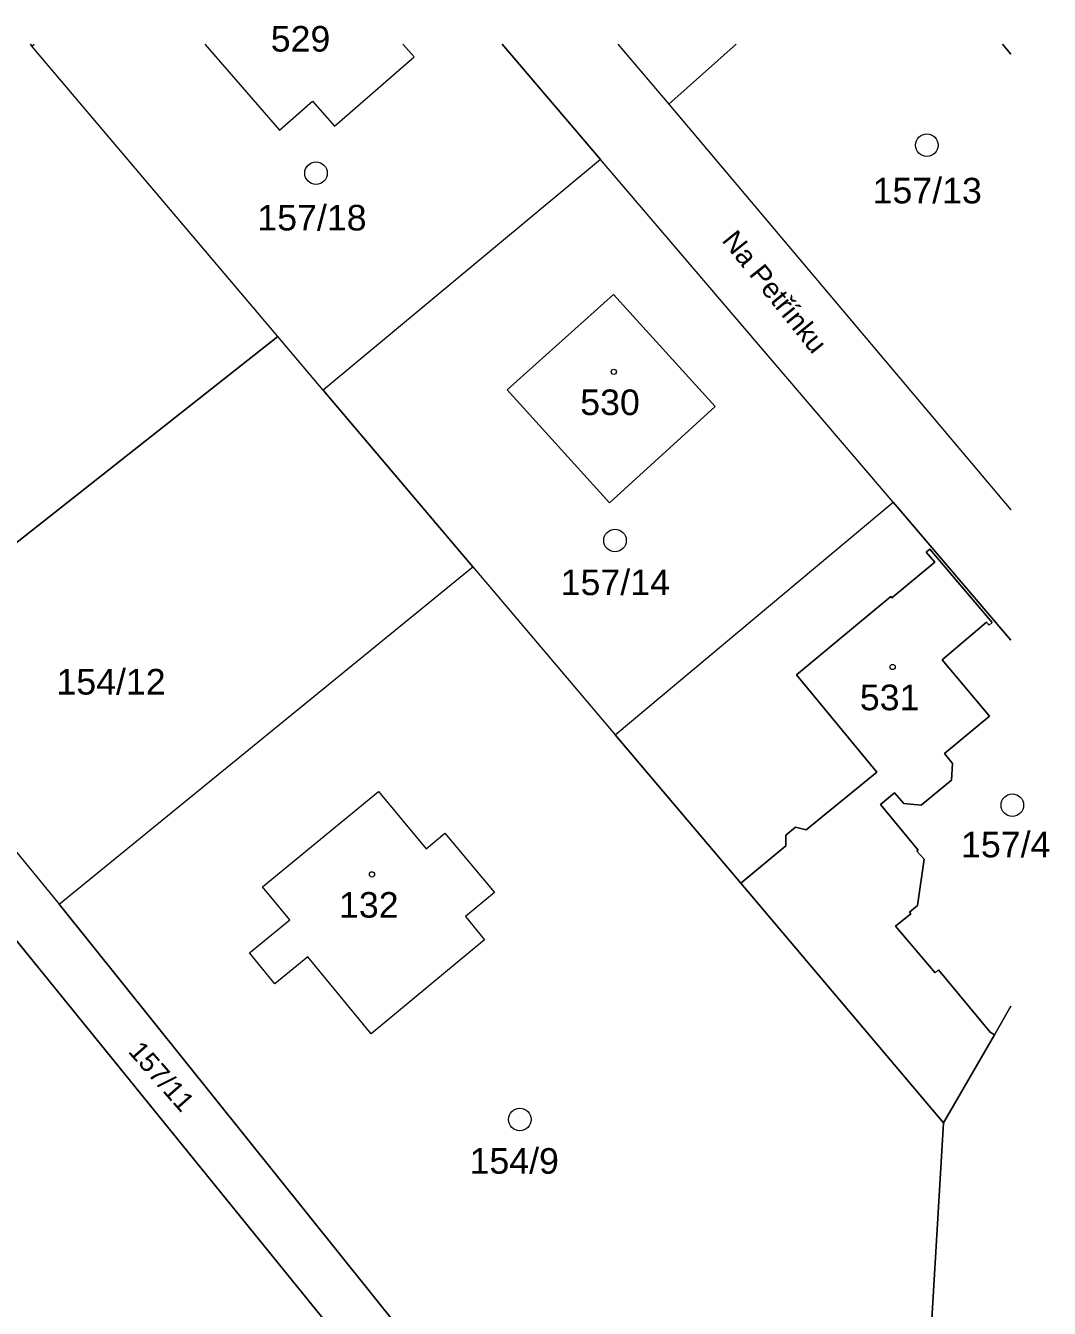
# Model space of a CAD drawing. Header units: millimetres. Extents: x 156050 to 369663, y -269476 to -128786.
# Drawn here: x 301594 to 369663, y -214051 to -128786 of the extents above; entities that cross this region are included whole.
import ezdxf

# ---------------------------------------------------------------- set-up
doc = ezdxf.new("R2010")
doc.units = ezdxf.units.MM
doc.header["$MEASUREMENT"] = 0
for name, color, linetype in [('BT_hranice_budov', 7, 'Continuous'), ('BT_hranice_parcel', 7, 'Continuous'), ('BT_mapove_znacky', 7, 'Continuous'), ('BT_prvky_mapy', 7, 'Continuous'), ('BT_text_parcel', 7, 'Continuous')]:
    doc.layers.add(name, color=color, linetype=linetype)
doc.styles.add('GENEROVANÝ_STYL_3', font='HelveticaNeue.ttc')

msp = doc.modelspace()

# ---------------------------------------------------------------- linework, layer by layer
at = {"layer": 'BT_hranice_budov', "color": 7, "linetype": 'Continuous', "lineweight": 13, "flags": 128}
msp.add_lwpolyline([(313508.7, -130021.6), (318471.9, -135726.5), (320671.9, -133806.5), (322121.9, -135476.5), (327421.9, -130866.5), (326681.8, -130021.6)], dxfattribs=at)
for points in [[(340671.9, -146666.5), (347431.9, -154096.5), (340411.9, -160516.5), (333601.9, -152996.5)], [(365731.9, -195686.5), (366011.9, -195866.5), (362631.9, -201716.5), (349151.9, -185796.5), (352151.9, -183316.5), (352141.9, -182606.5), (352791.9, -182066.5), (353491.9, -182236.5), (358191.9, -178406.5), (352841.9, -171946.5), (359131.9, -166736.5), (359191.9, -166816.5), (362041.9, -164446.5), (361461.9, -163786.5), (361711.9, -163586.5), (365871.9, -168456.5), (365651.9, -168646.5), (365491.9, -168446.5), (362531.9, -170946.5), (365681.9, -174686.5), (362691.9, -177166.5), (363231.9, -177836.5), (363151.9, -178946.5), (361131.9, -180606.5), (359981.9, -180486.5), (359371.9, -179786.5), (358431.9, -180566.5), (360941.9, -183586.5), (360861.9, -183656.5), (361331.9, -184186.5), (360891.9, -187276.5), (360361.9, -187716.5), (360451.9, -187826.5), (359441.9, -188656.5), (362071.9, -191756.5), (362281.9, -191556.5)], [(320351.9, -190676.5), (318161.9, -192476.5), (316471.9, -190426.5), (319151.9, -188216.5), (317351.9, -186026.5), (325051.9, -179686.5), (328221.9, -183496.5), (329471.9, -182456.5), (332761.9, -186406.5), (330831.9, -188006.5), (332111.9, -189556.5), (324571.9, -195796.5)]]:
    msp.add_lwpolyline(points, close=True, dxfattribs=at)
at = {"layer": 'BT_hranice_parcel', "color": 7, "linetype": 'Continuous', "lineweight": 13, "flags": 128}
for points in [[(267980.9, -130021.6), (267661.9, -130366.5), (256211.9, -143666.5), (253931.9, -146316.5), (244381.9, -160746.5), (268321.9, -189536.5), (287871.9, -173476.5), (290731.9, -171236.5), (318371.9, -149456.5), (302011.9, -130146.5), (301906.1, -130021.6)], [(301906.1, -130021.6), (302011.9, -130146.5), (302162, -130021.6)], [(333273.6, -130021.6), (339821.9, -137686.5), (321371.9, -153006.5), (318371.9, -149456.5), (302011.9, -130146.5), (302162, -130021.6)], [(313508.7, -130021.6), (318471.9, -135726.5), (320671.9, -133806.5), (322121.9, -135476.5), (327421.9, -130866.5), (326681.8, -130021.6)], [(313508.7, -130021.6), (318471.9, -135726.5), (320671.9, -133806.5), (322121.9, -135476.5), (327421.9, -130866.5), (326681.8, -130021.6)], [(367108, -169629.1), (359281.9, -160466.5), (339821.9, -137686.5), (333273.6, -130021.6)], [(340979.5, -130021.6), (344351.9, -134016.5), (348835.6, -130021.6)], [(340979.5, -130021.6), (344351.9, -134016.5), (367108, -160978.3)], [(348835.6, -130021.6), (344351.9, -134016.5), (367108, -160978.3)], [(367108, -130671.2), (366551.9, -130021.6)], [(366551.9, -130021.6), (367108, -130671.2)], [(367108, -193971), (366011.9, -195866.5), (365731.9, -195686.5), (362281.9, -191556.5), (362071.9, -191756.5), (359441.9, -188656.5), (360451.9, -187826.5), (360361.9, -187716.5), (360891.9, -187276.5), (361331.9, -184186.5), (360861.9, -183656.5), (360941.9, -183586.5), (358431.9, -180566.5), (359371.9, -179786.5), (359981.9, -180486.5), (361131.9, -180606.5), (363151.9, -178946.5), (363231.9, -177836.5), (362691.9, -177166.5), (365681.9, -174686.5), (362531.9, -170946.5), (365491.9, -168446.5), (365651.9, -168646.5), (365871.9, -168456.5), (361711.9, -163586.5), (361461.9, -163786.5), (362041.9, -164446.5), (359191.9, -166816.5), (359131.9, -166736.5), (352841.9, -171946.5), (358191.9, -178406.5), (353491.9, -182236.5), (352791.9, -182066.5), (352141.9, -182606.5), (352151.9, -183316.5), (349151.9, -185796.5), (340791.9, -175936.5), (359281.9, -160466.5), (367108, -169629.1)], [(367108, -221718.9), (365671.9, -221346.5), (361491.9, -220726.5), (362631.9, -201716.5), (366011.9, -195866.5), (367108, -193971)]]:
    msp.add_lwpolyline(points, dxfattribs=at)
for points in [[(339821.9, -137686.5), (321371.9, -153006.5), (331331.9, -164756.5), (340791.9, -175936.5), (359281.9, -160466.5)], [(340671.9, -146666.5), (347431.9, -154096.5), (340411.9, -160516.5), (333601.9, -152996.5)], [(340671.9, -146666.5), (347431.9, -154096.5), (340411.9, -160516.5), (333601.9, -152996.5)], [(321371.9, -153006.5), (318371.9, -149456.5), (290731.9, -171236.5), (303831.9, -187186.5), (331331.9, -164756.5)], [(362041.9, -164446.5), (361461.9, -163786.5), (361711.9, -163586.5), (365871.9, -168456.5), (365651.9, -168646.5), (365491.9, -168446.5), (362531.9, -170946.5), (365681.9, -174686.5), (362691.9, -177166.5), (363231.9, -177836.5), (363151.9, -178946.5), (361131.9, -180606.5), (359981.9, -180486.5), (359371.9, -179786.5), (358431.9, -180566.5), (360941.9, -183586.5), (360861.9, -183656.5), (361331.9, -184186.5), (360891.9, -187276.5), (360361.9, -187716.5), (360451.9, -187826.5), (359441.9, -188656.5), (362071.9, -191756.5), (362281.9, -191556.5), (365731.9, -195686.5), (366011.9, -195866.5), (362631.9, -201716.5), (349151.9, -185796.5), (352151.9, -183316.5), (352141.9, -182606.5), (352791.9, -182066.5), (353491.9, -182236.5), (358191.9, -178406.5), (352841.9, -171946.5), (359131.9, -166736.5), (359191.9, -166816.5)], [(331331.9, -164756.5), (340791.9, -175936.5), (349151.9, -185796.5), (362631.9, -201716.5), (361491.9, -220726.5), (356611.9, -220526.5), (353091.9, -220656.5), (347811.9, -221616.5), (343811.9, -222576.5), (334841.9, -225856.5), (303831.9, -187186.5)], [(331731.9, -227486.5), (287871.9, -173476.5), (290731.9, -171236.5), (303831.9, -187186.5), (334841.9, -225856.5)], [(310921.9, -239336.5), (294881.9, -221406.5), (289211.9, -214356.5), (276781.9, -198666.5), (268321.9, -189536.5), (287871.9, -173476.5), (331731.9, -227486.5)], [(325051.9, -179686.5), (328221.9, -183496.5), (329471.9, -182456.5), (332761.9, -186406.5), (330831.9, -188006.5), (332111.9, -189556.5), (324571.9, -195796.5), (320351.9, -190676.5), (318161.9, -192476.5), (316471.9, -190426.5), (319151.9, -188216.5), (317351.9, -186026.5)], [(329471.9, -182456.5), (332761.9, -186406.5), (330831.9, -188006.5), (332111.9, -189556.5), (324571.9, -195796.5), (320351.9, -190676.5), (318161.9, -192476.5), (316471.9, -190426.5), (319151.9, -188216.5), (317351.9, -186026.5), (325051.9, -179686.5), (328221.9, -183496.5)]]:
    msp.add_lwpolyline(points, close=True, dxfattribs=at)
at = {"layer": 'BT_mapove_znacky', "color": 7, "linetype": 'Continuous', "lineweight": 13}
for centre, radius in [((361511.9, -136736.5), 750), ((320901.9, -138596.5), 750), ((340701.9, -151796.5), 175), ((340781.9, -163006.5), 750), ((359241.9, -171416.5), 175), ((367201.9, -180606.5), 750), ((324621.9, -185206.5), 175), ((334451.9, -201496.5), 750)]:
    msp.add_circle(centre, radius, dxfattribs=at)

# ---------------------------------------------------------------- texts
at = {"layer": 'BT_prvky_mapy', "color": 7, "linetype": 'Continuous', "lineweight": 13, "insert": (351403.7, -146479), "char_height": 1325.618, "attachment_point": 5, "rotation": 308.76, "style": 'GENEROVANÝ_STYL_3'}
msp.add_mtext('\\A1;{\\pqc;\\fHelvetica Neue|b0|i0|c0|p0;\\W1.000000;Na Petřínku}', dxfattribs=at)
at = {"layer": 'BT_text_parcel', "color": 7, "linetype": 'Continuous', "lineweight": 13, "char_height": 1700, "attachment_point": 5, "style": 'GENEROVANÝ_STYL_3'}
for s, insert in [('\\A1;{\\pqc;\\fHelvetica Neue|b0|i0|c0|p0;\\W1.000000;529}', (319871.9, -129673.9)), ('\\A1;{\\pqc;\\fHelvetica Neue|b0|i0|c0|p0;\\W1.000000;157/13}', (361541.9, -139763.5)), ('\\A1;{\\pqc;\\fHelvetica Neue|b0|i0|c0|p0;\\W1.000000;157/18}', (320631.9, -141563.5)), ('\\A1;{\\pqc;\\fHelvetica Neue|b0|i0|c0|p0;\\W1.000000;530}', (340451.9, -153833.9)), ('\\A1;{\\pqc;\\fHelvetica Neue|b0|i0|c0|p0;\\W1.000000;157/14}', (340801.9, -165803.5)), ('\\A1;{\\pqc;\\fHelvetica Neue|b0|i0|c0|p0;\\W1.000000;154/12}', (307271.9, -172413.5)), ('\\A1;{\\pqc;\\fHelvetica Neue|b0|i0|c0|p0;\\W1.000000;531}', (359041.9, -173453.9)), ('\\A1;{\\pqc;\\fHelvetica Neue|b0|i0|c0|p0;\\W1.000000;157/4}', (366761.9, -183233.5)), ('\\A1;{\\pqc;\\fHelvetica Neue|b0|i0|c0|p0;\\W1.000000;132}', (324411.9, -187243.9)), ('\\A1;{\\pqc;\\fHelvetica Neue|b0|i0|c0|p0;\\W1.000000;154/9}', (334081.9, -204263.5))]:
    msp.add_mtext(s, dxfattribs=dict(at, insert=insert))
at = {"layer": 'BT_text_parcel', "color": 7, "linetype": 'Continuous', "lineweight": 13, "insert": (310632.3, -198634.9), "char_height": 1276.169, "attachment_point": 5, "rotation": 311.35, "style": 'GENEROVANÝ_STYL_3'}
msp.add_mtext('\\A1;{\\pqc;\\fHelvetica Neue|b0|i0|c0|p0;\\W1.000000;157/11}', dxfattribs=at)

doc.saveas('drawing.dxf')
